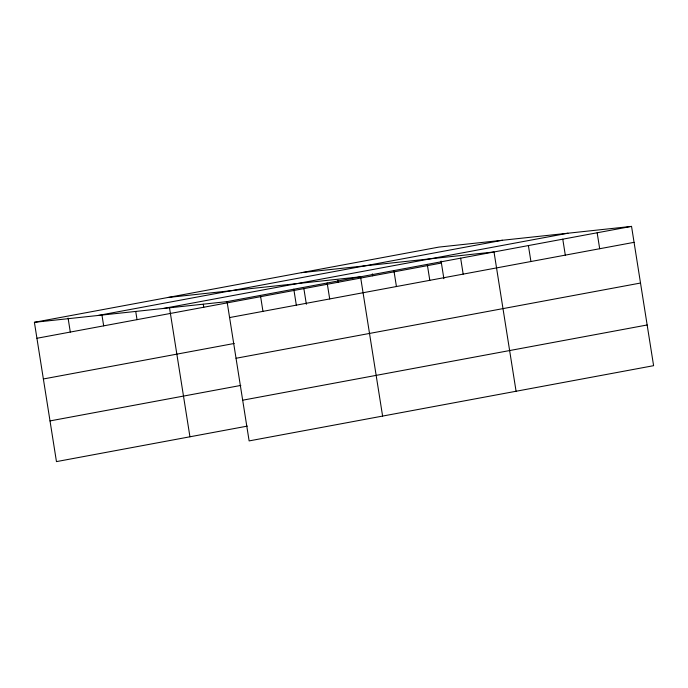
<?xml version="1.0" encoding="UTF-8"?>
<svg xmlns="http://www.w3.org/2000/svg" width="688" height="688" viewBox="0 0 688 688"><rect width="100%" height="100%" fill="white"/><g stroke="black" fill="none" stroke-linecap="round" stroke-linejoin="round"><path stroke-width="1.03" d="M34.4 322.319L438.875 247.095L631.541 226.386L653.6 365.681L249.125 440.905L227.066 301.619L34.4 322.319L56.459 461.614L247.293 426.121M97.98 315.491L502.455 240.258M163.486 308.448L567.961 233.223M227.066 301.619L631.541 226.386M36.928 338.272L441.404 263.04M229.586 317.564L634.061 242.339M43.37 378.976L234.204 343.475M236.036 358.267L640.511 283.035M50.018 420.91L240.843 385.418M242.675 400.201L647.15 324.977M301.353 272.672L494.018 251.963L516.077 391.257M167.881 297.5L360.538 276.791L382.605 416.085M597.158 232.785L599.687 248.729M562.775 239.175L565.304 255.128M528.401 245.573L530.921 261.517M460.65 258.172L463.17 274.116M441.085 261.044L443.88 278.692M427.282 264.381L429.802 280.326M393.906 270.582L396.434 286.535M372.328 273.833L372.638 275.828M337.946 280.231L338.264 282.226M327.17 283L329.698 298.945M303.881 288.616L306.358 304.277M293.802 289.209L296.33 305.154M260.434 295.41L262.962 311.363M203.295 304.251L203.768 307.235M169.454 307.467L189.94 436.785M135.768 311.673L137.032 319.653M101.927 314.889L103.664 325.854M68.086 318.105L70.296 332.063"/></g></svg>
